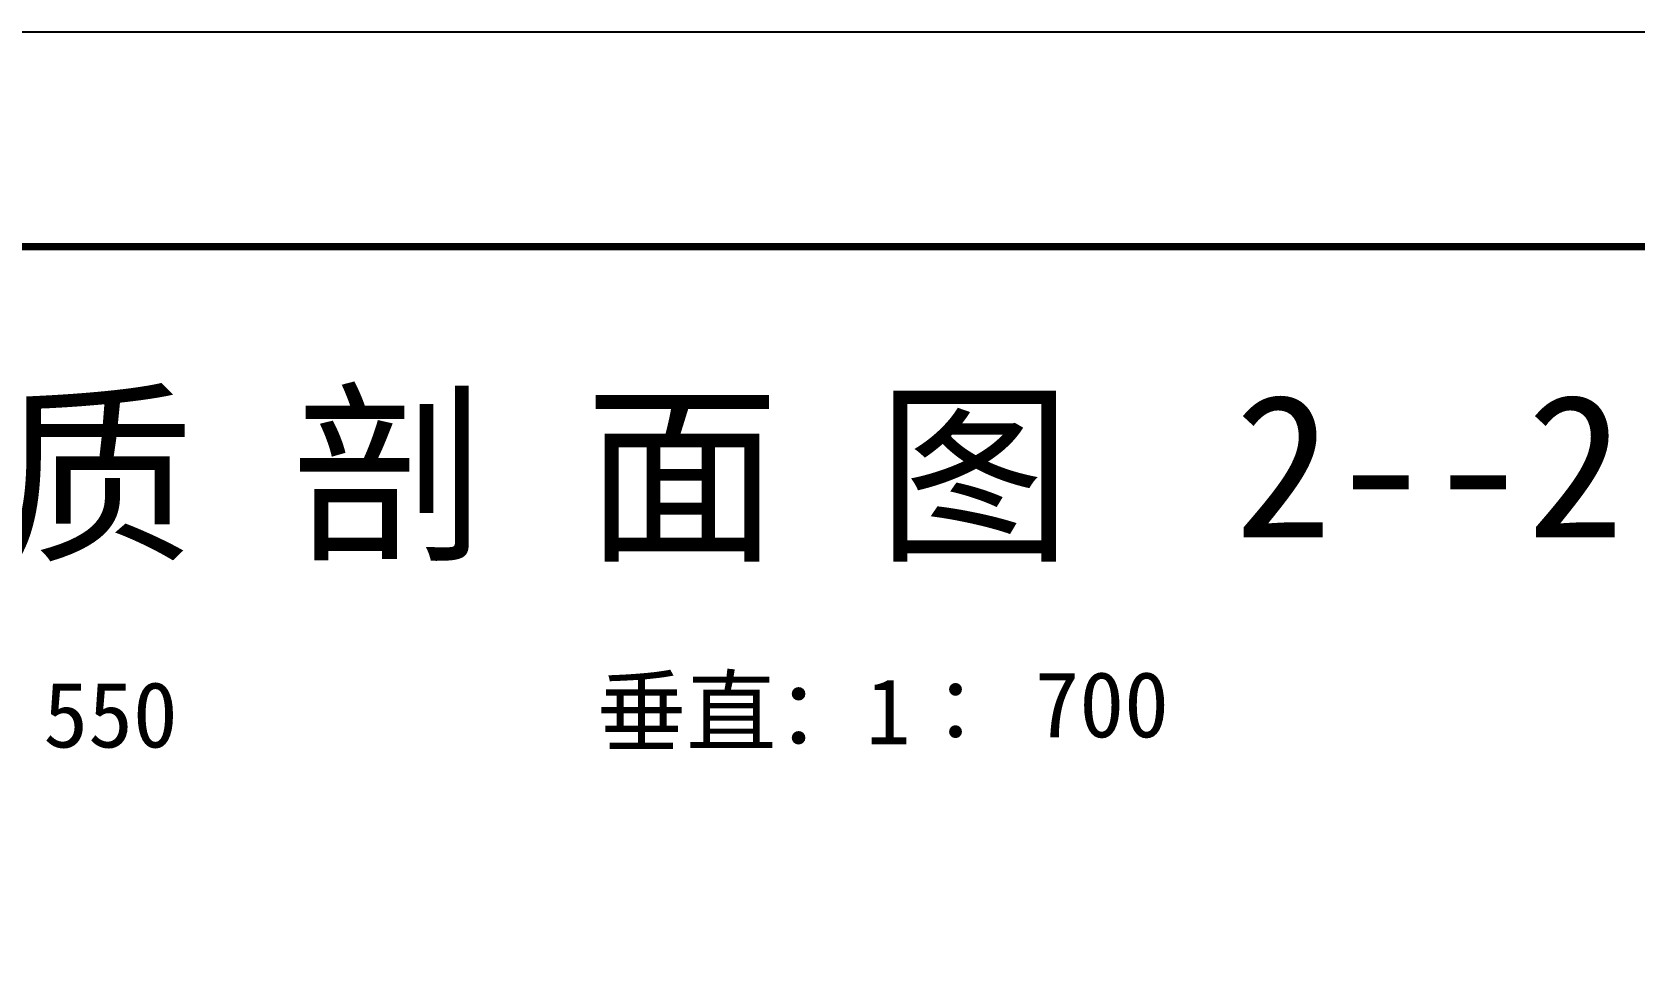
# Model space of a CAD drawing. Extents: x -37 to 3540, y -1485 to 297.
# Drawn here: x 659.1 to 771.1, y 231.3 to 297 of the extents above; entities that cross this region are included whole.
import ezdxf
from ezdxf.enums import TextEntityAlignment as Align

# ---------------------------------------------------------------- set-up
doc = ezdxf.new("R2010")
doc.units = 0
doc.layers.get('0').update_dxf_attribs({"linetype": 'CONTINUOUS'})
doc.layers.add('FRAME', color=7, linetype='CONTINUOUS')
doc.styles.add('ST', font='')
doc.styles.get('ST').set_extended_font_data('SimSun')

# ---------------------------------------------------------------- blocks, each defined once
blk = doc.blocks.new('图头_剖面图A3')
at = {"style": 'ST'}
for s, height, p in [('工 程 地 质 剖 面 图', 10, (-15.09, 10.79)), ('比例尺：水平：1∶            垂直：1∶', 4.6, (-11.5, -5.76))]:
    blk.add_text(s, height=height, dxfattribs=at).set_placement(p, align=Align.MIDDLE_CENTER)
for tag, height, p in [('01_剖面号', 10, (64.41, 11.39)), ('02_横向比例', 4.6, (-18.82, -5.99)), ('03＿纵向比例', 4.6, (50.43, -5.28))]:
    blk.add_attdef(tag, text='', height=height, dxfattribs=at).set_placement(p, align=Align.MIDDLE_LEFT)

msp = doc.modelspace()

# ---------------------------------------------------------------- linework, layer by layer
at = {"layer": 'FRAME', "color": 245, "linetype": 'Continuous'}
msp.add_lwpolyline([(468.75, 0), (888.75, 0), (888.75, 297), (468.75, 297)], close=True, dxfattribs=at)
at = {"layer": 'FRAME', "linetype": 'Continuous', "const_width": 0.5}
msp.add_lwpolyline([(488.75, 15), (868.75, 15), (868.75, 282), (488.75, 282)], close=True, dxfattribs=at)

# ---------------------------------------------------------------- block references
at = {"layer": 'FRAME'}
msp.add_blockref('图头_剖面图A3', (678.75, 255.3), dxfattribs=at).add_auto_attribs({'01_剖面号': "2--2'", '02_横向比例': '550', '03＿纵向比例': '700'})

doc.saveas('drawing.dxf')
